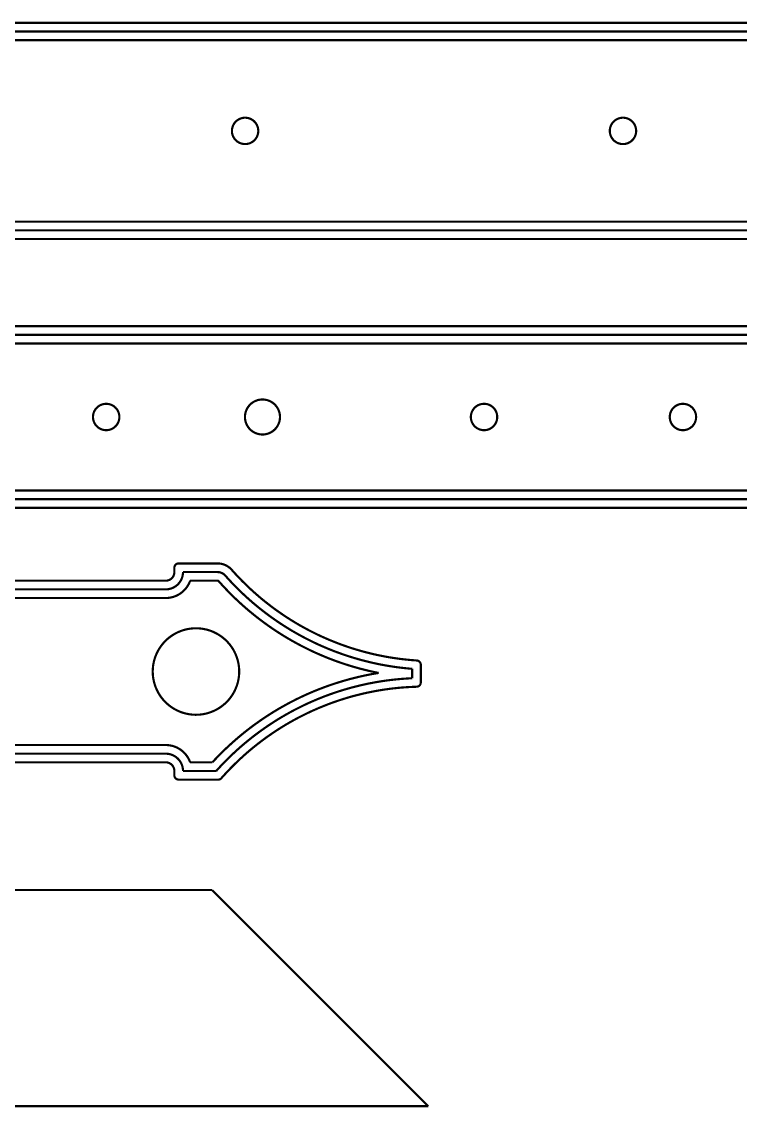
# Model space of a CAD drawing. Extents: x 0.4 to 13.5, y 2.8 to 16.
# Drawn here: x 3.689 to 6.961, y 10.987 to 15.929 of the extents above; entities that cross this region are included whole.
import ezdxf

# ---------------------------------------------------------------- set-up
doc = ezdxf.new("R2010")
doc.units = 0
doc.layers.get('0').update_dxf_attribs({"linetype": 'CONTINUOUS'})

msp = doc.modelspace()

# ---------------------------------------------------------------- linework, layer by layer
at = {"color": 0, "const_width": 0.009847}
for points in [[(9.50711, 15.9242), (1.71382, 15.9242)], [(9.50711, 15.8849), (1.71382, 15.8849)], [(9.50711, 15.8454), (1.71382, 15.8454)], [(1.71382, 15.0186), (9.50711, 15.0186)], [(1.71382, 14.9793), (9.50711, 14.9793)], [(9.50711, 14.9399), (1.71382, 14.9399)], [(9.28076, 14.5429), (1.65218, 14.5429)], [(9.28076, 14.5036), (1.65218, 14.5036)], [(9.28076, 14.4642), (1.65218, 14.4642)], [(9.28076, 13.7949), (1.65218, 13.7949)], [(9.28076, 13.7555), (1.65218, 13.7555)], [(9.28076, 13.7162), (1.65218, 13.7162)], [(4.38385, 13.4432), (4.38396, 13.4454), (4.38433, 13.4476), (4.38493, 13.4497), (4.38574, 13.4518), (4.38683, 13.4537), (4.38813, 13.4555), (4.3896, 13.4571), (4.39122, 13.4586), (4.39301, 13.4599), (4.39497, 13.4609), (4.39703, 13.4618), (4.39914, 13.4624), (4.40132, 13.4628), (4.40349, 13.4629)], [(4.38385, 13.4432), (4.38385, 13.4235)], [(4.40349, 13.4629), (4.58068, 13.4629)], [(4.58068, 13.4629), (4.5855, 13.4628), (4.59033, 13.4623), (4.59511, 13.4617), (4.59983, 13.4607), (4.60449, 13.4595), (4.6091, 13.4581), (4.61361, 13.4563), (4.61806, 13.4543), (4.62235, 13.4521), (4.62646, 13.4496), (4.63049, 13.4469), (4.63433, 13.444), (4.63803, 13.4409), (4.6415, 13.4376), (4.64481, 13.434)], [(4.34446, 13.3448), (4.34885, 13.3449), (4.35325, 13.3453), (4.35764, 13.3459), (4.36199, 13.3468), (4.36621, 13.3479), (4.37044, 13.3492), (4.37457, 13.3508), (4.37864, 13.3526), (4.38254, 13.3546), (4.38633, 13.3569), (4.39003, 13.3593), (4.39356, 13.362), (4.39692, 13.3648), (4.40012, 13.3678), (4.40315, 13.3711), (4.40597, 13.3745), (4.40869, 13.378), (4.41114, 13.3816), (4.41336, 13.3855), (4.41536, 13.3894), (4.41721, 13.3934), (4.41878, 13.3975), (4.42014, 13.4018), (4.42122, 13.406), (4.4221, 13.4104), (4.42269, 13.4147), (4.42307, 13.4191), (4.42318, 13.4235)], [(4.38385, 13.4235), (4.38368, 13.4205), (4.38336, 13.4174), (4.38271, 13.4143), (4.38189, 13.4113), (4.38081, 13.4085), (4.3795, 13.4057), (4.37804, 13.4029), (4.37631, 13.4004), (4.3744, 13.3979), (4.37229, 13.3957), (4.37001, 13.3936), (4.36757, 13.3917), (4.36501, 13.39), (4.36231, 13.3885), (4.35954, 13.3872), (4.35661, 13.3861), (4.35363, 13.3852), (4.35058, 13.3847), (4.34754, 13.3843), (4.34446, 13.3842)], [(4.58068, 13.4235), (4.42318, 13.4235)], [(4.61529, 13.4079), (4.61285, 13.4105), (4.61019, 13.4129), (4.60736, 13.415), (4.60439, 13.417), (4.60129, 13.4187), (4.59804, 13.4201), (4.59467, 13.4214), (4.59125, 13.4223), (4.58772, 13.423), (4.58421, 13.4234), (4.58068, 13.4235)], [(4.61529, 13.4079), (4.62711, 13.3948), (4.63917, 13.3817), (4.65136, 13.3688), (4.66374, 13.3561), (4.67626, 13.3436), (4.68901, 13.3313), (4.70193, 13.3191), (4.71496, 13.3071), (4.72819, 13.2953), (4.7416, 13.2837), (4.75515, 13.2723), (4.76888, 13.261), (4.78271, 13.25), (4.79676, 13.2392), (4.81093, 13.2285), (4.82525, 13.218), (4.83974, 13.2078), (4.85433, 13.1977), (4.86908, 13.1879), (4.88396, 13.1783), (4.89899, 13.1688), (4.91411, 13.1596), (4.92942, 13.1506), (4.94476, 13.1418), (4.96029, 13.1333), (4.97592, 13.1249), (4.99169, 13.1168), (5.00754, 13.1088), (5.02354, 13.1011), (5.03961, 13.0936), (5.05578, 13.0864), (5.07206, 13.0794), (5.08843, 13.0726), (5.10493, 13.066), (5.12147, 13.0597), (5.13813, 13.0536), (5.15483, 13.0477), (5.17165, 13.0421), (5.18853, 13.0367), (5.20551, 13.0316), (5.22254, 13.0266), (5.23964, 13.0219), (5.25678, 13.0175), (5.27403, 13.0133), (5.29129, 13.0093), (5.30865, 13.0056), (5.32601, 13.0021), (5.34343, 12.9989), (5.36089, 12.9959), (5.37842, 12.9932), (5.396, 12.9906), (5.41357, 12.9884), (5.43121, 12.9864), (5.44883, 12.9846), (5.46647, 12.9831)], [(5.48747, 13.0211), (5.47, 13.0223), (5.45253, 13.0238), (5.43511, 13.0256), (5.41775, 13.0275), (5.40039, 13.0298), (5.38303, 13.0323), (5.36578, 13.035), (5.34853, 13.038), (5.33132, 13.0412), (5.31413, 13.0447), (5.29704, 13.0484), (5.28, 13.0524), (5.26303, 13.0565), (5.2461, 13.061), (5.22922, 13.0657), (5.2124, 13.0706), (5.19569, 13.0757), (5.17904, 13.0812), (5.16243, 13.0868), (5.14594, 13.0927), (5.12956, 13.0987), (5.11322, 13.1051), (5.097, 13.1117), (5.08089, 13.1184), (5.06483, 13.1255), (5.04889, 13.1327), (5.0331, 13.1402), (5.01736, 13.1479), (5.00174, 13.1558), (4.98628, 13.164), (4.97086, 13.1724), (4.95562, 13.1809), (4.94049, 13.1897), (4.92551, 13.1987), (4.9106, 13.208), (4.89589, 13.2174), (4.88124, 13.2271), (4.86681, 13.2369), (4.85249, 13.247), (4.83826, 13.2572), (4.82428, 13.2677), (4.81039, 13.2784), (4.79665, 13.2892), (4.7831, 13.3002), (4.76964, 13.3115), (4.7564, 13.323), (4.74333, 13.3346), (4.73042, 13.3464), (4.71767, 13.3583), (4.70508, 13.3706), (4.69265, 13.3829), (4.68039, 13.3954), (4.66835, 13.4081), (4.65647, 13.421), (4.64481, 13.434)], [(4.34446, 13.3842), (1.66726, 13.3842)], [(4.34446, 13.3448), (1.66726, 13.3448)], [(4.34446, 13.3054), (4.34983, 13.3056), (4.35519, 13.3059), (4.36057, 13.3065), (4.36589, 13.3074), (4.37115, 13.3085), (4.37636, 13.3098), (4.38151, 13.3114), (4.38656, 13.3132), (4.39154, 13.3152), (4.39643, 13.3175), (4.40121, 13.32), (4.40587, 13.3226), (4.41043, 13.3256), (4.41482, 13.3287), (4.41906, 13.332), (4.42318, 13.3354), (4.42708, 13.3391), (4.43083, 13.343), (4.4344, 13.347), (4.43782, 13.3512), (4.44103, 13.3555), (4.44401, 13.36), (4.44683, 13.3646), (4.44938, 13.3694), (4.45176, 13.3742), (4.45389, 13.3791), (4.45578, 13.3842)], [(4.58068, 13.3842), (4.45578, 13.3842)], [(4.58583, 13.3818), (4.58529, 13.3824), (4.58475, 13.3828), (4.58415, 13.3833), (4.5835, 13.3836), (4.58279, 13.3838), (4.58214, 13.384), (4.58138, 13.3841), (4.58068, 13.3842)], [(4.58583, 13.3818), (4.59771, 13.3686), (4.60975, 13.3555), (4.62201, 13.3426), (4.63439, 13.3298), (4.64703, 13.3172), (4.65978, 13.3047), (4.67269, 13.2925), (4.68576, 13.2804), (4.69906, 13.2686), (4.71246, 13.2568), (4.72601, 13.2453), (4.73975, 13.234), (4.75364, 13.2228), (4.76764, 13.2119), (4.78185, 13.2011), (4.79617, 13.1905), (4.8106, 13.1801), (4.82525, 13.1699), (4.84, 13.1599), (4.85487, 13.1502), (4.8699, 13.1406), (4.88504, 13.1312), (4.90028, 13.122), (4.91569, 13.1131), (4.93121, 13.1043), (4.94683, 13.0958), (4.96257, 13.0875), (4.9784, 13.0794), (4.99436, 13.0715), (5.01042, 13.0638), (5.02658, 13.0563), (5.04286, 13.0491), (5.05925, 13.0421), (5.07568, 13.0353), (5.09229, 13.0287), (5.10889, 13.0223), (5.12565, 13.0163), (5.14242, 13.0104), (5.15935, 13.0047), (5.17626, 12.9993), (5.19331, 12.9941), (5.21039, 12.9892), (5.2276, 12.9844), (5.24485, 12.9799), (5.2621, 12.9756), (5.27946, 12.9716), (5.29688, 12.9678), (5.31429, 12.9643)], [(4.34446, 13.3054), (1.66726, 13.3054)], [(5.50586, 13.0014), (5.50575, 13.0037), (5.50532, 13.0059), (5.50467, 13.0081), (5.50379, 13.0102), (5.50265, 13.0122), (5.50131, 13.014), (5.49972, 13.0157), (5.49799, 13.0171), (5.4961, 13.0184), (5.49403, 13.0194), (5.49192, 13.0202), (5.48969, 13.0208), (5.48747, 13.0211)], [(5.50586, 13.0014), (5.50586, 12.9212)], [(5.31429, 12.9643), (5.29665, 12.9614), (5.27908, 12.9582), (5.26156, 12.9548), (5.24403, 12.9511), (5.22661, 12.9472), (5.20921, 12.943), (5.19189, 12.9387), (5.17458, 12.9341), (5.15739, 12.9292), (5.14025, 12.9241), (5.12321, 12.9188), (5.10622, 12.9133), (5.08931, 12.9075), (5.07249, 12.9015), (5.05572, 12.8952), (5.03907, 12.8888), (5.02246, 12.8821), (5.00597, 12.8752), (4.98958, 12.868), (4.97331, 12.8607), (4.95714, 12.8531), (4.94103, 12.8453), (4.92507, 12.8372), (4.90924, 12.829), (4.8935, 12.8205), (4.87788, 12.8118), (4.86236, 12.803), (4.84694, 12.7938), (4.83171, 12.7846), (4.81657, 12.775), (4.80154, 12.7653), (4.78668, 12.7554), (4.77197, 12.7452), (4.75738, 12.7349), (4.74289, 12.7244), (4.72863, 12.7137), (4.71446, 12.7028), (4.70047, 12.6917), (4.68664, 12.6803), (4.6729, 12.6689), (4.6594, 12.6572), (4.646, 12.6453), (4.63276, 12.6333), (4.61974, 12.6211), (4.60688, 12.6087), (4.59413, 12.5961), (4.5816, 12.5834), (4.56922, 12.5705), (4.55707, 12.5574)], [(5.46647, 12.9402), (5.46647, 12.9831)], [(5.46647, 12.9402), (5.44906, 12.9393), (5.43158, 12.9382), (5.41417, 12.9368), (5.39675, 12.9353), (5.37939, 12.9334), (5.36203, 12.9314), (5.34472, 12.929), (5.32742, 12.9265), (5.31017, 12.9237), (5.29297, 12.9207), (5.27582, 12.9174), (5.25868, 12.914), (5.2416, 12.9102), (5.22461, 12.9063), (5.20763, 12.9021), (5.19069, 12.8976), (5.17389, 12.893), (5.15712, 12.8881), (5.1404, 12.883), (5.12375, 12.8776), (5.10721, 12.872), (5.09071, 12.8662), (5.07433, 12.8602), (5.058, 12.8539), (5.04178, 12.8474), (5.02567, 12.8407), (5.0096, 12.8338), (4.99365, 12.8267), (4.97781, 12.8193), (4.96208, 12.8117), (4.94646, 12.8039), (4.93088, 12.7959), (4.91547, 12.7877), (4.90018, 12.7792), (4.88499, 12.7706), (4.86996, 12.7617), (4.85499, 12.7527), (4.84017, 12.7434), (4.82553, 12.7339), (4.81093, 12.7243), (4.7965, 12.7144), (4.78222, 12.7043), (4.76812, 12.6941), (4.75412, 12.6836), (4.74024, 12.673), (4.72657, 12.6621), (4.713, 12.6511), (4.6996, 12.6399), (4.68636, 12.6285), (4.67324, 12.6169), (4.66032, 12.6051), (4.64757, 12.5932), (4.63493, 12.5811), (4.6225, 12.5688), (4.61025, 12.5564), (4.59814, 12.5437), (4.58626, 12.531), (4.57449, 12.518)], [(5.48671, 12.9015), (5.46935, 12.9009), (5.45199, 12.9), (5.43457, 12.8989), (5.41726, 12.8976), (5.3999, 12.896), (5.3826, 12.8942), (5.36535, 12.8921), (5.3481, 12.8898), (5.33089, 12.8872), (5.31369, 12.8844), (5.29656, 12.8813), (5.27946, 12.878), (5.26243, 12.8745), (5.24544, 12.8707), (5.22851, 12.8667), (5.21164, 12.8625), (5.19482, 12.858), (5.17811, 12.8533), (5.1614, 12.8482), (5.14481, 12.843), (5.12825, 12.8376), (5.11182, 12.8319), (5.09549, 12.8261), (5.07915, 12.8199), (5.06299, 12.8135), (5.04688, 12.807), (5.03087, 12.8001), (5.01492, 12.7931), (4.99914, 12.7858), (4.98346, 12.7783), (4.96783, 12.7706), (4.95236, 12.7627), (4.93696, 12.7546), (4.92171, 12.7462), (4.90657, 12.7376), (4.89154, 12.7288), (4.87668, 12.7198), (4.86193, 12.7106), (4.84728, 12.7011), (4.83279, 12.6915), (4.81842, 12.6816), (4.80419, 12.6717), (4.79015, 12.6614), (4.77621, 12.6509), (4.76243, 12.6403), (4.74881, 12.6295), (4.73535, 12.6185), (4.72206, 12.6073), (4.70888, 12.5959), (4.6959, 12.5843), (4.68306, 12.5725), (4.67042, 12.5606), (4.65793, 12.5485), (4.64561, 12.5362), (4.63346, 12.5238), (4.62153, 12.5111), (4.60969, 12.4983), (4.59814, 12.4853)], [(5.50586, 12.9212), (5.50575, 12.9188), (5.50532, 12.9166), (5.50461, 12.9143), (5.50369, 12.9122), (5.5025, 12.9102), (5.50108, 12.9083), (5.49946, 12.9066), (5.49767, 12.9052), (5.49567, 12.9039), (5.49354, 12.9029), (5.49132, 12.9022), (5.48904, 12.9017), (5.48671, 12.9015)], [(4.34446, 12.6361), (1.66726, 12.6361)], [(4.45578, 12.5574), (4.45389, 12.5624), (4.45176, 12.5674), (4.44938, 12.5722), (4.44683, 12.5769), (4.44401, 12.5815), (4.44103, 12.586), (4.43782, 12.5903), (4.4344, 12.5945), (4.43083, 12.5985), (4.42708, 12.6024), (4.42318, 12.6061), (4.41906, 12.6096), (4.41482, 12.6129), (4.41043, 12.616), (4.40587, 12.6189), (4.40121, 12.6216), (4.39643, 12.6241), (4.39154, 12.6264), (4.38656, 12.6284), (4.38151, 12.6302), (4.37636, 12.6317), (4.37115, 12.6331), (4.36589, 12.6342), (4.36057, 12.635), (4.35519, 12.6356), (4.34983, 12.636), (4.34446, 12.6361)], [(4.34446, 12.5968), (1.66726, 12.5968)], [(4.34446, 12.5574), (1.66726, 12.5574)], [(4.42318, 12.518), (4.42307, 12.5224), (4.42269, 12.5269), (4.4221, 12.5312), (4.42122, 12.5355), (4.42014, 12.5398), (4.41878, 12.5441), (4.41721, 12.5482), (4.41536, 12.5522), (4.41336, 12.5561), (4.41114, 12.5599), (4.40869, 12.5636), (4.40597, 12.5671), (4.40315, 12.5705), (4.40012, 12.5737), (4.39692, 12.5767), (4.39356, 12.5796), (4.39003, 12.5823), (4.38633, 12.5847), (4.38254, 12.5869), (4.37864, 12.589), (4.37457, 12.5908), (4.37044, 12.5923), (4.36621, 12.5937), (4.36199, 12.5948), (4.35764, 12.5957), (4.35325, 12.5962), (4.34885, 12.5966), (4.34446, 12.5968)], [(4.34446, 12.5574), (4.34754, 12.5573), (4.35058, 12.5569), (4.35363, 12.5563), (4.35661, 12.5554), (4.35954, 12.5544), (4.36231, 12.5531), (4.36501, 12.5516), (4.36757, 12.5499), (4.37001, 12.548), (4.37229, 12.5458), (4.3744, 12.5436), (4.37631, 12.5412), (4.37804, 12.5386), (4.3795, 12.5359), (4.38081, 12.5331), (4.38189, 12.5302), (4.38271, 12.5272), (4.38336, 12.5242), (4.38368, 12.5211), (4.38385, 12.518)], [(4.45578, 12.5574), (4.55707, 12.5574)], [(4.38385, 12.518), (4.38385, 12.4983)], [(4.42318, 12.518), (4.57449, 12.518)], [(4.38385, 12.4983), (4.38396, 12.4962), (4.38433, 12.494), (4.38493, 12.4918), (4.38574, 12.4898), (4.38683, 12.4878), (4.38813, 12.4861), (4.3896, 12.4844), (4.39122, 12.483), (4.39301, 12.4817), (4.39497, 12.4806), (4.39703, 12.4798), (4.39914, 12.4792), (4.40132, 12.4788), (4.40349, 12.4787)], [(4.40349, 12.4787), (4.58339, 12.4787)], [(4.58339, 12.4787), (4.58544, 12.4788), (4.58751, 12.4791), (4.58951, 12.4797), (4.59147, 12.4804), (4.59332, 12.4813), (4.59506, 12.4825), (4.59668, 12.4838), (4.59814, 12.4853)], [(1.40619, 11.976), (4.55583, 11.976)], [(5.5401, 10.9918), (4.55583, 11.976)], [(0.421983, 10.9918), (5.5401, 10.9918)]]:
    msp.add_lwpolyline(points, dxfattribs=at)
for points in [[(4.70594, 15.4921), (4.69976, 15.4918), (4.69368, 15.4908), (4.68767, 15.4892), (4.68192, 15.4871), (4.67638, 15.4843), (4.67117, 15.481), (4.66635, 15.4772), (4.66189, 15.4728), (4.65793, 15.4681), (4.65446, 15.4629), (4.65158, 15.4575), (4.64925, 15.4518), (4.64751, 15.4458), (4.64643, 15.4397), (4.64594, 15.4336), (4.64611, 15.4274), (4.64686, 15.4212), (4.64828, 15.4153), (4.65033, 15.4094), (4.65294, 15.4037), (4.65614, 15.3986), (4.65983, 15.3936), (4.66407, 15.389), (4.66868, 15.3849), (4.67372, 15.3814), (4.6791, 15.3783), (4.68479, 15.3758), (4.69065, 15.374), (4.69672, 15.3728), (4.70285, 15.3721), (4.70904, 15.3721), (4.71517, 15.3728), (4.72125, 15.374), (4.72715, 15.3758), (4.73281, 15.3783), (4.73817, 15.3814), (4.74322, 15.3849), (4.74783, 15.389), (4.75206, 15.3936), (4.75575, 15.3986), (4.75896, 15.4037), (4.76156, 15.4094), (4.76361, 15.4153), (4.76503, 15.4212), (4.76579, 15.4274), (4.76594, 15.4336), (4.76551, 15.4397), (4.76438, 15.4458), (4.76264, 15.4518), (4.76031, 15.4575), (4.75743, 15.4629), (4.75396, 15.4681), (4.75, 15.4728), (4.74561, 15.4772), (4.74072, 15.481), (4.73551, 15.4843), (4.72999, 15.4871), (4.72424, 15.4892), (4.71821, 15.4908), (4.71213, 15.4918), (4.70594, 15.4921)], [(6.42643, 15.4921), (6.42025, 15.4918), (6.41417, 15.4908), (6.40815, 15.4892), (6.4024, 15.4871), (6.39686, 15.4843), (6.39165, 15.481), (6.38678, 15.4772), (6.38238, 15.4728), (6.37842, 15.4681), (6.37494, 15.4629), (6.37207, 15.4575), (6.36974, 15.4518), (6.368, 15.4458), (6.36686, 15.4397), (6.36643, 15.4336), (6.3666, 15.4274), (6.36735, 15.4212), (6.36876, 15.4153), (6.37082, 15.4094), (6.37343, 15.4037), (6.37663, 15.3986), (6.38032, 15.3936), (6.38456, 15.389), (6.38917, 15.3849), (6.39421, 15.3814), (6.39958, 15.3783), (6.40522, 15.3758), (6.41114, 15.374), (6.41721, 15.3728), (6.42333, 15.3721), (6.42953, 15.3721), (6.43565, 15.3728), (6.44174, 15.374), (6.4476, 15.3758), (6.45329, 15.3783), (6.45865, 15.3814), (6.46371, 15.3849), (6.46832, 15.389), (6.47254, 15.3936), (6.47624, 15.3986), (6.47944, 15.4037), (6.48204, 15.4094), (6.4841, 15.4153), (6.48551, 15.4212), (6.48628, 15.4274), (6.48643, 15.4336), (6.48594, 15.4397), (6.48486, 15.4458), (6.48313, 15.4518), (6.48079, 15.4575), (6.47792, 15.4629), (6.47444, 15.4681), (6.47049, 15.4728), (6.4661, 15.4772), (6.46121, 15.481), (6.456, 15.4843), (6.45047, 15.4871), (6.44472, 15.4892), (6.43869, 15.4908), (6.43261, 15.4918), (6.42643, 15.4921)], [(4.13346, 14.1296), (4.13325, 14.1349), (4.13249, 14.1403), (4.13129, 14.1456), (4.12967, 14.1507), (4.1275, 14.1556), (4.125, 14.1603), (4.12201, 14.1649), (4.11865, 14.169), (4.1149, 14.1729), (4.11089, 14.1765), (4.1065, 14.1797), (4.10189, 14.1825), (4.09706, 14.1847), (4.09196, 14.1867), (4.08681, 14.1881), (4.08149, 14.189), (4.07611, 14.1894), (4.07075, 14.1894), (4.06538, 14.189), (4.06006, 14.1881), (4.0549, 14.1867), (4.04986, 14.1847), (4.04497, 14.1825), (4.04036, 14.1797), (4.03597, 14.1765), (4.03196, 14.1729), (4.02821, 14.169), (4.02485, 14.1649), (4.02192, 14.1603), (4.01932, 14.1556), (4.01719, 14.1507), (4.01557, 14.1456), (4.01438, 14.1403), (4.01361, 14.1349), (4.0134, 14.1296), (4.01361, 14.1242), (4.01438, 14.1187), (4.01557, 14.1136), (4.01719, 14.1085), (4.01932, 14.1035), (4.02192, 14.0987), (4.02485, 14.0943), (4.02821, 14.09), (4.03196, 14.0861), (4.03597, 14.0826), (4.04036, 14.0794), (4.04497, 14.0767), (4.04986, 14.0743), (4.0549, 14.0724), (4.06006, 14.071), (4.06538, 14.07), (4.07075, 14.0696), (4.07611, 14.0696), (4.08149, 14.07), (4.08681, 14.071), (4.09196, 14.0724), (4.09706, 14.0743), (4.10189, 14.0767), (4.1065, 14.0794), (4.11089, 14.0826), (4.1149, 14.0861), (4.11865, 14.09), (4.12201, 14.0943), (4.125, 14.0987), (4.1275, 14.1035), (4.12967, 14.1085), (4.13129, 14.1136), (4.13249, 14.1187), (4.13325, 14.1242), (4.13346, 14.1296)], [(4.86475, 14.1296), (4.86453, 14.1357), (4.86382, 14.1418), (4.86263, 14.1479), (4.86094, 14.1539), (4.85883, 14.1597), (4.85628, 14.1653), (4.85331, 14.1707), (4.84993, 14.1758), (4.84614, 14.1808), (4.84196, 14.1854), (4.83746, 14.1896), (4.83268, 14.1935), (4.82753, 14.1969), (4.82221, 14.2001), (4.81662, 14.2028), (4.81087, 14.205), (4.80496, 14.2068), (4.79889, 14.2081), (4.79275, 14.2089), (4.78657, 14.2093), (4.78043, 14.2092), (4.77425, 14.2086), (4.76818, 14.2075), (4.76215, 14.206), (4.75635, 14.2039), (4.75065, 14.2014), (4.74517, 14.1986), (4.73996, 14.1953), (4.73497, 14.1917), (4.73036, 14.1875), (4.72601, 14.1831), (4.72206, 14.1783), (4.71843, 14.1733), (4.71522, 14.1681), (4.71246, 14.1625), (4.71013, 14.1568), (4.70822, 14.151), (4.70682, 14.1449), (4.70583, 14.1387), (4.7054, 14.1326), (4.7054, 14.1265), (4.70583, 14.1203), (4.70682, 14.1142), (4.70822, 14.1082), (4.71013, 14.1022), (4.71246, 14.0965), (4.71522, 14.091), (4.71843, 14.0857), (4.72206, 14.0807), (4.72601, 14.076), (4.73036, 14.0715), (4.73497, 14.0675), (4.73996, 14.0638), (4.74517, 14.0606), (4.75065, 14.0576), (4.75635, 14.0551), (4.76215, 14.0532), (4.76818, 14.0517), (4.77425, 14.0506), (4.78043, 14.05), (4.78657, 14.0499), (4.79275, 14.0501), (4.79889, 14.0511), (4.80496, 14.0524), (4.81087, 14.0542), (4.81662, 14.0564), (4.82221, 14.059), (4.82753, 14.0621), (4.83268, 14.0656), (4.83746, 14.0694), (4.84196, 14.0738), (4.84614, 14.0783), (4.84993, 14.0832), (4.85331, 14.0883), (4.85628, 14.0938), (4.85883, 14.0994), (4.86094, 14.1051), (4.86263, 14.1111), (4.86382, 14.1172), (4.86453, 14.1233), (4.86475, 14.1296)], [(5.85394, 14.1296), (5.85368, 14.1349), (5.85297, 14.1403), (5.85178, 14.1456), (5.8501, 14.1507), (5.84799, 14.1556), (5.84543, 14.1603), (5.8425, 14.1649), (5.83914, 14.169), (5.83539, 14.1729), (5.83132, 14.1765), (5.82699, 14.1797), (5.82238, 14.1825), (5.81749, 14.1847), (5.81244, 14.1867), (5.80729, 14.1881), (5.80197, 14.189), (5.7966, 14.1894), (5.79124, 14.1894), (5.78586, 14.189), (5.78054, 14.1881), (5.77533, 14.1867), (5.77029, 14.1847), (5.76546, 14.1825), (5.76085, 14.1797), (5.75646, 14.1765), (5.75239, 14.1729), (5.74869, 14.169), (5.74533, 14.1649), (5.74235, 14.1603), (5.73981, 14.1556), (5.73768, 14.1507), (5.73606, 14.1456), (5.73481, 14.1403), (5.7341, 14.1349), (5.73389, 14.1296), (5.7341, 14.1242), (5.73481, 14.1187), (5.73606, 14.1136), (5.73768, 14.1085), (5.73981, 14.1035), (5.74235, 14.0987), (5.74533, 14.0943), (5.74869, 14.09), (5.75239, 14.0861), (5.75646, 14.0826), (5.76085, 14.0794), (5.76546, 14.0767), (5.77029, 14.0743), (5.77533, 14.0724), (5.78054, 14.071), (5.78586, 14.07), (5.79124, 14.0696), (5.7966, 14.0696), (5.80197, 14.07), (5.80729, 14.071), (5.81244, 14.0724), (5.81749, 14.0743), (5.82238, 14.0767), (5.82699, 14.0794), (5.83132, 14.0826), (5.83539, 14.0861), (5.83914, 14.09), (5.8425, 14.0943), (5.84543, 14.0987), (5.84799, 14.1035), (5.8501, 14.1085), (5.85178, 14.1136), (5.85297, 14.1187), (5.85368, 14.1242), (5.85394, 14.1296)], [(6.75944, 14.1296), (6.75922, 14.1349), (6.75851, 14.1403), (6.75732, 14.1456), (6.75564, 14.1507), (6.75353, 14.1556), (6.75097, 14.1603), (6.74799, 14.1649), (6.74463, 14.169), (6.74089, 14.1729), (6.73687, 14.1765), (6.73247, 14.1797), (6.72786, 14.1825), (6.72299, 14.1847), (6.71799, 14.1867), (6.71278, 14.1881), (6.70747, 14.189), (6.7021, 14.1894), (6.69672, 14.1894), (6.69135, 14.189), (6.68608, 14.1881), (6.68088, 14.1867), (6.67583, 14.1847), (6.67096, 14.1825), (6.66635, 14.1797), (6.662, 14.1765), (6.65793, 14.1729), (6.65419, 14.169), (6.65082, 14.1649), (6.64789, 14.1603), (6.64535, 14.1556), (6.64318, 14.1507), (6.64154, 14.1456), (6.64035, 14.1403), (6.6396, 14.1349), (6.63938, 14.1296), (6.6396, 14.1242), (6.64035, 14.1187), (6.64154, 14.1136), (6.64318, 14.1085), (6.64535, 14.1035), (6.64789, 14.0987), (6.65082, 14.0943), (6.65419, 14.09), (6.65793, 14.0861), (6.662, 14.0826), (6.66635, 14.0794), (6.67096, 14.0767), (6.67583, 14.0743), (6.68088, 14.0724), (6.68608, 14.071), (6.69135, 14.07), (6.69672, 14.0696), (6.7021, 14.0696), (6.70747, 14.07), (6.71278, 14.071), (6.71799, 14.0724), (6.72299, 14.0743), (6.72786, 14.0767), (6.73247, 14.0794), (6.73687, 14.0826), (6.74089, 14.0861), (6.74463, 14.09), (6.74799, 14.0943), (6.75097, 14.0987), (6.75353, 14.1035), (6.75564, 14.1085), (6.75732, 14.1136), (6.75851, 14.1187), (6.75922, 14.1242), (6.75944, 14.1296)], [(4.6791, 12.9708), (4.67899, 12.9777), (4.6786, 12.9846), (4.678, 12.9915), (4.67714, 12.9983), (4.67606, 13.0052), (4.67475, 13.0119), (4.67318, 13.0187), (4.67139, 13.0253), (4.66932, 13.032), (4.6671, 13.0385), (4.66461, 13.0449), (4.66189, 13.0513), (4.65896, 13.0575), (4.65582, 13.0637), (4.65246, 13.0697), (4.64887, 13.0756), (4.64507, 13.0814), (4.64106, 13.087), (4.63693, 13.0926), (4.63254, 13.0979), (4.62799, 13.1031), (4.62326, 13.1081), (4.61833, 13.113), (4.61328, 13.1177), (4.60801, 13.1222), (4.60265, 13.1265), (4.59711, 13.1306), (4.59142, 13.1346), (4.58561, 13.1383), (4.57964, 13.1418), (4.57362, 13.1451), (4.56743, 13.1482), (4.56114, 13.1512), (4.55474, 13.1538), (4.54829, 13.1562), (4.54178, 13.1584), (4.53515, 13.1604), (4.52843, 13.1621), (4.52171, 13.1636), (4.51492, 13.1649), (4.50808, 13.1659), (4.50119, 13.1667), (4.49431, 13.1673), (4.48742, 13.1675), (4.48053, 13.1676), (4.47364, 13.1674), (4.46669, 13.167), (4.45985, 13.1663), (4.45296, 13.1654), (4.44618, 13.1643), (4.4394, 13.1629), (4.43267, 13.1613), (4.42606, 13.1594), (4.41943, 13.1573), (4.41292, 13.155), (4.40653, 13.1525), (4.40018, 13.1497), (4.39393, 13.1467), (4.38786, 13.1435), (4.38183, 13.1401), (4.37592, 13.1364), (4.37017, 13.1327), (4.36458, 13.1286), (4.3591, 13.1243), (4.35379, 13.12), (4.34864, 13.1153), (4.34364, 13.1106), (4.33882, 13.1056), (4.33421, 13.1005), (4.32975, 13.0952), (4.32547, 13.0898), (4.3214, 13.0842), (4.31749, 13.0785), (4.31381, 13.0726), (4.31033, 13.0667), (4.30707, 13.0606), (4.30404, 13.0544), (4.30122, 13.0481), (4.29861, 13.0417), (4.29622, 13.0352), (4.29411, 13.0287), (4.29215, 13.022), (4.29047, 13.0153), (4.28907, 13.0085), (4.28782, 13.0017), (4.28689, 12.9949), (4.28614, 12.988), (4.28564, 12.9811), (4.28543, 12.9742), (4.28543, 12.9673), (4.28564, 12.9604), (4.28614, 12.9535), (4.28689, 12.9467), (4.28782, 12.9398), (4.28907, 12.933), (4.29047, 12.9263), (4.29215, 12.9195), (4.29411, 12.9129), (4.29622, 12.9064), (4.29861, 12.8998), (4.30122, 12.8934), (4.30404, 12.8872), (4.30707, 12.881), (4.31033, 12.8748), (4.31381, 12.8689), (4.31749, 12.863), (4.3214, 12.8573), (4.32547, 12.8517), (4.32975, 12.8463), (4.33421, 12.841), (4.33882, 12.8359), (4.34364, 12.8309), (4.34864, 12.8262), (4.35379, 12.8216), (4.3591, 12.8172), (4.36458, 12.8129), (4.37017, 12.8089), (4.37592, 12.8051), (4.38183, 12.8014), (4.38786, 12.7981), (4.39393, 12.7948), (4.40018, 12.7918), (4.40653, 12.7891), (4.41292, 12.7865), (4.41943, 12.7842), (4.42606, 12.7821), (4.43267, 12.7803), (4.4394, 12.7787), (4.44618, 12.7773), (4.45296, 12.7761), (4.45985, 12.7752), (4.46669, 12.7745), (4.47364, 12.7741), (4.48053, 12.7739), (4.48742, 12.774), (4.49431, 12.7743), (4.50119, 12.7748), (4.50808, 12.7756), (4.51492, 12.7766), (4.52171, 12.7779), (4.52843, 12.7794), (4.53515, 12.7811), (4.54178, 12.7832), (4.54829, 12.7854), (4.55474, 12.7878), (4.56114, 12.7904), (4.56743, 12.7933), (4.57362, 12.7964), (4.57964, 12.7997), (4.58561, 12.8033), (4.59142, 12.807), (4.59711, 12.8109), (4.60265, 12.8151), (4.60801, 12.8193), (4.61328, 12.8239), (4.61833, 12.8286), (4.62326, 12.8334), (4.62799, 12.8384), (4.63254, 12.8436), (4.63693, 12.849), (4.64106, 12.8545), (4.64507, 12.8601), (4.64887, 12.8659), (4.65246, 12.8718), (4.65582, 12.8779), (4.65896, 12.884), (4.66189, 12.8903), (4.66461, 12.8967), (4.6671, 12.9031), (4.66932, 12.9096), (4.67139, 12.9162), (4.67318, 12.9229), (4.67475, 12.9296), (4.67606, 12.9364), (4.67714, 12.9432), (4.678, 12.9501), (4.6786, 12.957), (4.67899, 12.9639), (4.6791, 12.9708)]]:
    msp.add_lwpolyline(points, close=True, dxfattribs=at)

doc.saveas('drawing.dxf')
